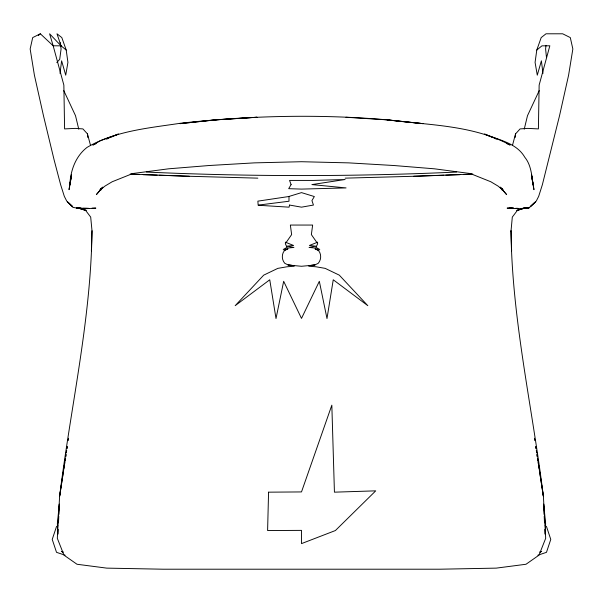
<?xml version="1.0" encoding="UTF-8"?>
<svg xmlns="http://www.w3.org/2000/svg" width="603" height="603" viewBox="0 0 603 603"><rect width="100%" height="100%" fill="white"/><g stroke="black" fill="none" stroke-linecap="round" stroke-linejoin="round"><path stroke-width="0.9" d="M545.331 534.115L545.617 523.374L543.672 504.085L544.132 514.412M91.37 251.059L92.003 230.738L90.691 217.095L85.656 210.432L79.867 208.442L86.191 210.447L79.596 208.532L73.023 207.394L66.752 201.123L64.317 196.329L60.624 184.676L54.074 159.75L43.461 115.693L34.401 75.164L30.15 48.986L32.698 37.59L40.341 33.791L53.162 45.783L63.858 85.091L64.596 128.906L75.3 128.386L82.913 128.906L87.45 133.889L90.54 145.444M57.994 534.115L58.205 529.419M58.491 522.854L58.785 516.281M58.868 514.404L59.328 504.085L57.383 523.374L57.669 534.115M92.003 230.738C91.03 320.103 70.491 407.62 59.674 496.028L64.785 462.599M511.63 251.059L511.02 231.024L512.309 217.095L517.344 210.432L523.133 208.442L516.809 210.447L523.404 208.532L529.004 207.929L536.248 201.123L538.683 196.329L542.376 184.676L559.539 115.693L568.599 75.164L572.85 48.986L570.302 37.59L562.659 33.791L546.016 33.791L541.185 37.59L536.791 50.034L535.08 62.395L537.281 75.164L541.388 60.82L542.979 73.408M545.986 45.346L545.602 48.986L546.461 57.391M515.12 137.567L515.55 133.889L520.087 128.906L527.7 128.386L538.404 128.906L539.142 85.091L549.838 45.783L541.939 45.843L536.791 50.034M60.021 73.408L61.612 60.82L65.719 75.164L67.92 62.395L66.209 50.034L61.815 37.59L56.983 33.791L61.061 45.843L66.209 50.034M65.071 460.745L65.358 458.883M65.644 457.029L66.066 454.24M66.353 452.386L66.632 450.524M66.918 448.67L67.204 446.815M68.199 440.311L68.478 438.456M63.564 470.491L59.607 496.292L57.315 538.306L63.971 555.144L76.996 564.257L106.716 568.124L163.157 569.209L439.843 569.209L496.284 568.124L526.004 564.257L539.029 555.144L545.685 538.306L543.393 496.292L539.436 470.491M63.843 468.652L65.395 458.514M65.682 456.675L65.961 454.828M66.247 452.989L66.669 450.222M66.956 448.376L67.235 446.537M68.222 440.084L68.508 438.245M101.372 188.174L101.033 189.953L101.417 188.242M524.241 129.178L527.489 115.693L539.21 90.631M512.46 145.444L515.55 133.889M100.678 188.679L100.106 190.247L96.359 194.618L102.751 187.277M284.367 250.69C281.435 254.285 281.722 259.885 284.774 263.315L288.347 265.041L294.324 265.614L294.121 266.255L287.013 266.775L277.817 268.373L263.707 275.141L235.193 305.661L269.752 279.777L276.008 318.542L283.666 281.3L301.5 318.407L319.334 281.3L326.992 318.542L333.248 279.777L367.807 305.661L339.293 275.141L325.183 268.373L315.987 266.775L308.879 266.255L308.676 265.614L314.653 265.041L318.226 263.315C321.278 259.885 321.565 254.285 318.633 250.69M70.8 177.335L71.38 176.37L69.028 189.674L71.508 174.644L69.858 184.865C70.438 170.694 75.533 156.29 87.043 147.396C115.233 130.904 148.692 128.047 180.365 123.268C248.941 115.618 318.196 113.937 386.983 119.824C428.236 125.145 472.744 124.919 510.183 145.052L506.769 143.582M56.78 62.531L59.712 59.335L61.084 48.986L60.247 42.64M102.759 187.141L99.894 190.126L105.028 186.041L112.181 181.759L132.72 173.536L168.591 168.81L209.369 165.501L254.376 162.87L301.5 161.717L348.624 162.87L393.631 165.501L434.409 168.81L470.28 173.536L490.819 181.759L497.972 186.041L503.106 190.126L500.241 187.141M534.786 202.48L530.271 206.693L535.539 201.779M38.351 35.532L40.341 33.791M57.926 525.801L56.524 526.509L52.227 539.421L56.524 552.34L65.132 555.205M96.231 143.582L92.817 145.052L100.294 140.74L118.444 134.024L110.756 137.333M106.49 139.172L109.053 138.072M539.986 552.062L541.637 551.376L539.881 552.009M317.691 242.157L309.399 245.489L315.949 246.19L309.068 247.441L315.316 248.044L315.105 248.964L318.919 250.607L315.316 248.79L319.756 249.454L315.942 247.388L317.691 243.665L311.367 234.597L312.64 225.055L290.36 225.055L291.633 234.597L285.309 243.665L287.058 247.388L283.244 249.454L287.684 248.79L284.081 250.607L287.895 248.964L287.684 248.044L293.932 247.441L287.051 246.19L293.601 245.489L285.309 242.157M537.868 555.205L546.476 552.34L550.773 539.421L546.476 526.509L545.074 525.801M258.808 205.043L288.988 201.236L288.988 196.593M308.842 265.614L314.932 265.049L301.5 266.27L288.068 265.049L294.158 265.614M523.05 208.276L529.004 207.929L517.992 208.744L509.075 208.005L513.681 208.216M523.072 208.284L526.555 208.118L523.065 208.193M456.471 172.066C353.207 176.732 249.793 176.732 146.529 172.066M472.805 174.056L413.831 176.272L443.914 175.247M445.79 175.179L459.931 174.704M463.654 174.576L472.111 174.29M345.157 178.149L413.944 176.272M87.495 208.344L76.445 208.118L80.802 208.216M92.138 208.216L95.854 208.118L85.008 208.744L76.943 208.005L81.262 208.239M88.829 208.329L82.98 208.329M513.372 208.216L507.146 208.118L513.643 208.291M189.056 176.272L257.843 178.149M515.505 208.344L518.294 208.427L516.447 208.337M130.889 174.29L139.346 174.576M143.069 174.704L157.21 175.179M159.086 175.247L189.169 176.272L130.195 174.056M345.949 117.253L387.435 119.891L422.989 123.638L386.983 119.824M63.119 552.009L61.363 551.376L63.014 552.062M492.244 137.333L484.556 134.024C498.598 140.032 516.492 142.798 524.783 157.24C531.16 164.981 531.718 175.39 533.142 184.865L531.492 174.644L533.972 189.674L531.62 176.37L532.2 177.335M493.947 138.072L496.51 139.172M68.214 202.48L72.729 206.693L67.461 201.779M500.249 187.277L506.641 194.618L502.894 190.247L502.322 188.679M63.79 90.631L75.511 115.693L78.759 129.178M501.583 188.242L501.967 189.953L501.628 188.174M534.492 438.245L534.778 440.084M535.765 446.537L536.044 448.376M536.331 450.222L536.753 452.989M537.039 454.828L537.318 456.675M537.597 458.514L539.157 468.652M534.522 438.456L534.801 440.311M535.796 446.815L536.082 448.67M536.369 450.524L536.647 452.386M536.934 454.24L537.356 457.029M537.642 458.883L537.929 460.745M538.215 462.599L543.326 496.028C532.509 407.62 511.97 320.103 510.997 230.738L511.02 231.024M87.45 133.889L87.88 137.567M544.215 516.281L544.509 522.854M544.795 529.419L545.006 534.115M268.569 492.169L267.604 530.542L301.5 530.376L301.5 543.612L335.396 530.542L375.714 490.85L334.431 492.169L331.831 405.163L301.5 491.927L268.569 492.169M289.553 205.058L289.041 207.168L258.159 205.254L257.873 201.146L288.656 196.548L301.5 192.621L314.344 196.548L311.939 200.58L313.447 205.058L301.5 207.168L289.553 205.058M291.091 184.593L288.701 188.679L301.5 189.101L346.062 187.917L311.909 184.593L345.104 179.513L313.439 180.418L289.561 180.418L291.091 184.593M216.017 119.824L180.011 123.638L215.565 119.891L257.051 117.253L216.017 119.824M61.061 45.843L53.162 45.783L49.597 33.791L61.061 45.843"/></g></svg>
